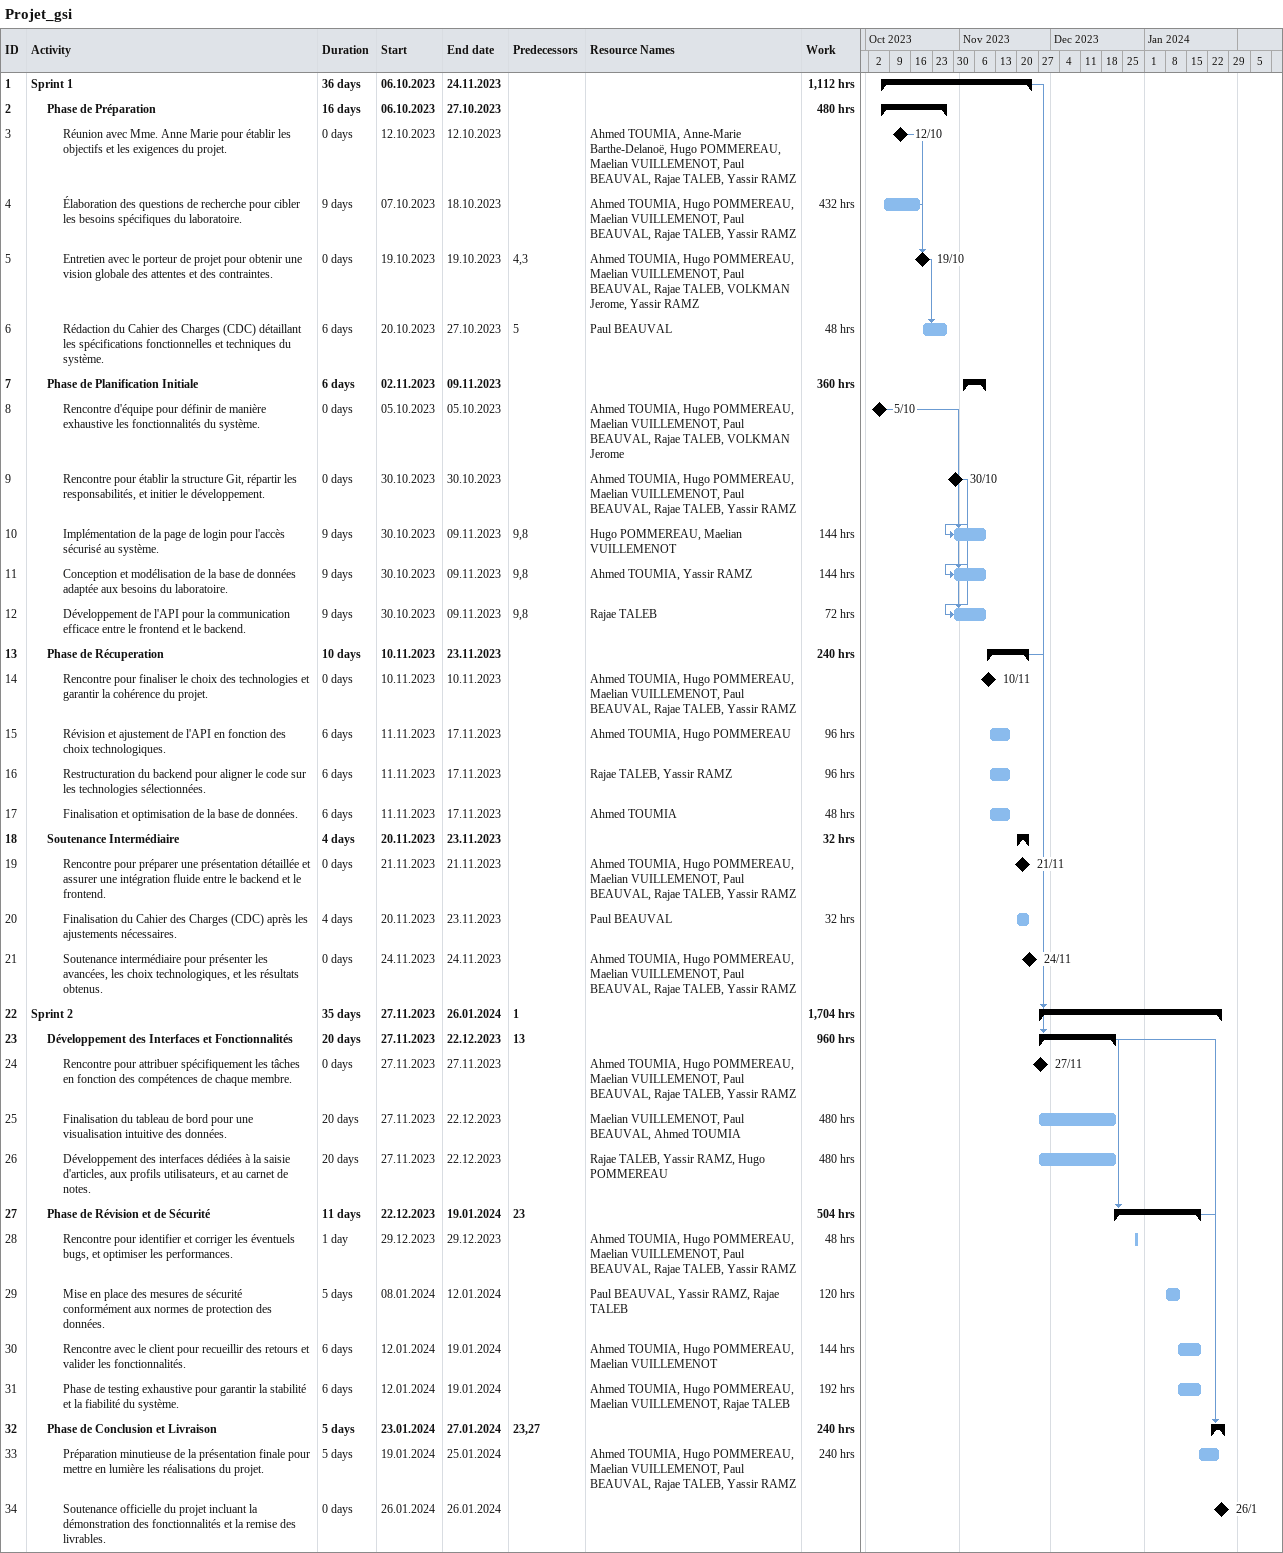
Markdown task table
Projet_gsi

| ID | Level | Task | Duration | Start | Finish | Predecessors | Resources | Work (h) |
|---|---|---|---|---|---|---|---|---|
| 1 | 1 | **Sprint 1** | 36d | 2023-10-06 | 2023-11-24 |  |  | 1112 |
| 2 | 2 | **Phase de Préparation** | 16d | 2023-10-06 | 2023-10-27 |  |  | 480 |
| 3 | 3 | Réunion avec Mme. Anne Marie pour établir les objectifs et les exigences du projet. | 0d | 2023-10-12 | 2023-10-12 |  | Ahmed TOUMIA, Anne-Marie Barthe-Delanoë, Hugo POMMEREAU, Maelian VUILLEMENOT, Paul BEAUVAL, Rajae TALEB, Yassir RAMZ |  |
| 4 | 3 | Élaboration des questions de recherche pour cibler les besoins spécifiques du laboratoire. | 9d | 2023-10-07 | 2023-10-18 |  | Ahmed TOUMIA, Hugo POMMEREAU, Maelian VUILLEMENOT, Paul BEAUVAL, Rajae TALEB, Yassir RAMZ | 432 |
| 5 | 3 | Entretien avec le porteur de projet pour obtenir une vision globale des attentes et des contraintes. | 0d | 2023-10-19 | 2023-10-19 | 4, 3 | Ahmed TOUMIA, Hugo POMMEREAU, Maelian VUILLEMENOT, Paul BEAUVAL, Rajae TALEB, VOLKMAN Jerome, Yassir RAMZ |  |
| 6 | 3 | Rédaction du Cahier des Charges (CDC) détaillant les spécifications fonctionnelles et techniques du système. | 6d | 2023-10-20 | 2023-10-27 | 5 | Paul BEAUVAL | 48 |
| 7 | 2 | **Phase de Planification Initiale** | 6d | 2023-11-02 | 2023-11-09 |  |  | 360 |
| 8 | 3 | Rencontre d'équipe pour définir de manière exhaustive les fonctionnalités du système. | 0d | 2023-10-05 | 2023-10-05 |  | Ahmed TOUMIA, Hugo POMMEREAU, Maelian VUILLEMENOT, Paul BEAUVAL, Rajae TALEB, VOLKMAN Jerome |  |
| 9 | 3 | Rencontre pour établir la structure Git, répartir les responsabilités, et initier le développement. | 0d | 2023-10-30 | 2023-10-30 |  | Ahmed TOUMIA, Hugo POMMEREAU, Maelian VUILLEMENOT, Paul BEAUVAL, Rajae TALEB, Yassir RAMZ |  |
| 10 | 3 | Implémentation de la page de login pour l'accès sécurisé au système. | 9d | 2023-10-30 | 2023-11-09 | 9, 8 | Hugo POMMEREAU, Maelian VUILLEMENOT | 144 |
| 11 | 3 | Conception et modélisation de la base de données adaptée aux besoins du laboratoire. | 9d | 2023-10-30 | 2023-11-09 | 9, 8 | Ahmed TOUMIA, Yassir RAMZ | 144 |
| 12 | 3 | Développement de l'API pour la communication efficace entre le frontend et le backend. | 9d | 2023-10-30 | 2023-11-09 | 9, 8 | Rajae TALEB | 72 |
| 13 | 2 | **Phase de Récuperation** | 10d | 2023-11-10 | 2023-11-23 |  |  | 240 |
| 14 | 3 | Rencontre pour finaliser le choix des technologies et garantir la cohérence du projet. | 0d | 2023-11-10 | 2023-11-10 |  | Ahmed TOUMIA, Hugo POMMEREAU, Maelian VUILLEMENOT, Paul BEAUVAL, Rajae TALEB, Yassir RAMZ |  |
| 15 | 3 | Révision et ajustement de l'API en fonction des choix technologiques. | 6d | 2023-11-11 | 2023-11-17 |  | Ahmed TOUMIA, Hugo POMMEREAU | 96 |
| 16 | 3 | Restructuration du backend pour aligner le code sur les technologies sélectionnées. | 6d | 2023-11-11 | 2023-11-17 |  | Rajae TALEB, Yassir RAMZ | 96 |
| 17 | 3 | Finalisation et optimisation de la base de données. | 6d | 2023-11-11 | 2023-11-17 |  | Ahmed TOUMIA | 48 |
| 18 | 2 | **Soutenance Intermédiaire** | 4d | 2023-11-20 | 2023-11-23 |  |  | 32 |
| 19 | 3 | Rencontre pour préparer une présentation détaillée et assurer une intégration fluide entre le backend et le frontend. | 0d | 2023-11-21 | 2023-11-21 |  | Ahmed TOUMIA, Hugo POMMEREAU, Maelian VUILLEMENOT, Paul BEAUVAL, Rajae TALEB, Yassir RAMZ |  |
| 20 | 3 | Finalisation du Cahier des Charges (CDC) après les ajustements nécessaires. | 4d | 2023-11-20 | 2023-11-23 |  | Paul BEAUVAL | 32 |
| 21 | 3 | Soutenance intermédiaire pour présenter les avancées, les choix technologiques, et les résultats obtenus. | 0d | 2023-11-24 | 2023-11-24 |  | Ahmed TOUMIA, Hugo POMMEREAU, Maelian VUILLEMENOT, Paul BEAUVAL, Rajae TALEB, Yassir RAMZ |  |
| 22 | 1 | **Sprint 2** | 35d | 2023-11-27 | 2024-01-26 | 1 |  | 1704 |
| 23 | 2 | **Développement des Interfaces et Fonctionnalités** | 20d | 2023-11-27 | 2023-12-22 | 13 |  | 960 |
| 24 | 3 | Rencontre pour attribuer spécifiquement les tâches en fonction des compétences de chaque membre. | 0d | 2023-11-27 | 2023-11-27 |  | Ahmed TOUMIA, Hugo POMMEREAU, Maelian VUILLEMENOT, Paul BEAUVAL, Rajae TALEB, Yassir RAMZ |  |
| 25 | 3 | Finalisation du tableau de bord pour une visualisation intuitive des données. | 20d | 2023-11-27 | 2023-12-22 |  | Maelian VUILLEMENOT, Paul BEAUVAL, Ahmed TOUMIA | 480 |
| 26 | 3 | Développement des interfaces dédiées à la saisie d'articles, aux profils utilisateurs, et au carnet de notes. | 20d | 2023-11-27 | 2023-12-22 |  | Rajae TALEB, Yassir RAMZ, Hugo POMMEREAU | 480 |
| 27 | 2 | **Phase de Révision et de Sécurité** | 11d | 2023-12-22 | 2024-01-19 | 23 |  | 504 |
| 28 | 3 | Rencontre pour identifier et corriger les éventuels bugs, et optimiser les performances. | 1d | 2023-12-29 | 2023-12-29 |  | Ahmed TOUMIA, Hugo POMMEREAU, Maelian VUILLEMENOT, Paul BEAUVAL, Rajae TALEB, Yassir RAMZ | 48 |
| 29 | 3 | Mise en place des mesures de sécurité conformément aux normes de protection des données. | 5d | 2024-01-08 | 2024-01-12 |  | Paul BEAUVAL, Yassir RAMZ, Rajae TALEB | 120 |
| 30 | 3 | Rencontre avec le client pour recueillir des retours et valider les fonctionnalités. | 6d | 2024-01-12 | 2024-01-19 |  | Ahmed TOUMIA, Hugo POMMEREAU, Maelian VUILLEMENOT | 144 |
| 31 | 3 | Phase de testing exhaustive pour garantir la stabilité et la fiabilité du système. | 6d | 2024-01-12 | 2024-01-19 |  | Ahmed TOUMIA, Hugo POMMEREAU, Maelian VUILLEMENOT, Rajae TALEB | 192 |
| 32 | 2 | **Phase de Conclusion et Livraison** | 5d | 2024-01-23 | 2024-01-27 | 23, 27 |  | 240 |
| 33 | 3 | Préparation minutieuse de la présentation finale pour mettre en lumière les réalisations du projet. | 5d | 2024-01-19 | 2024-01-25 |  | Ahmed TOUMIA, Hugo POMMEREAU, Maelian VUILLEMENOT, Paul BEAUVAL, Rajae TALEB, Yassir RAMZ | 240 |
| 34 | 3 | Soutenance officielle du projet incluant la démonstration des fonctionnalités et la remise des livrables. | 0d | 2024-01-26 | 2024-01-26 |  |  |  |
